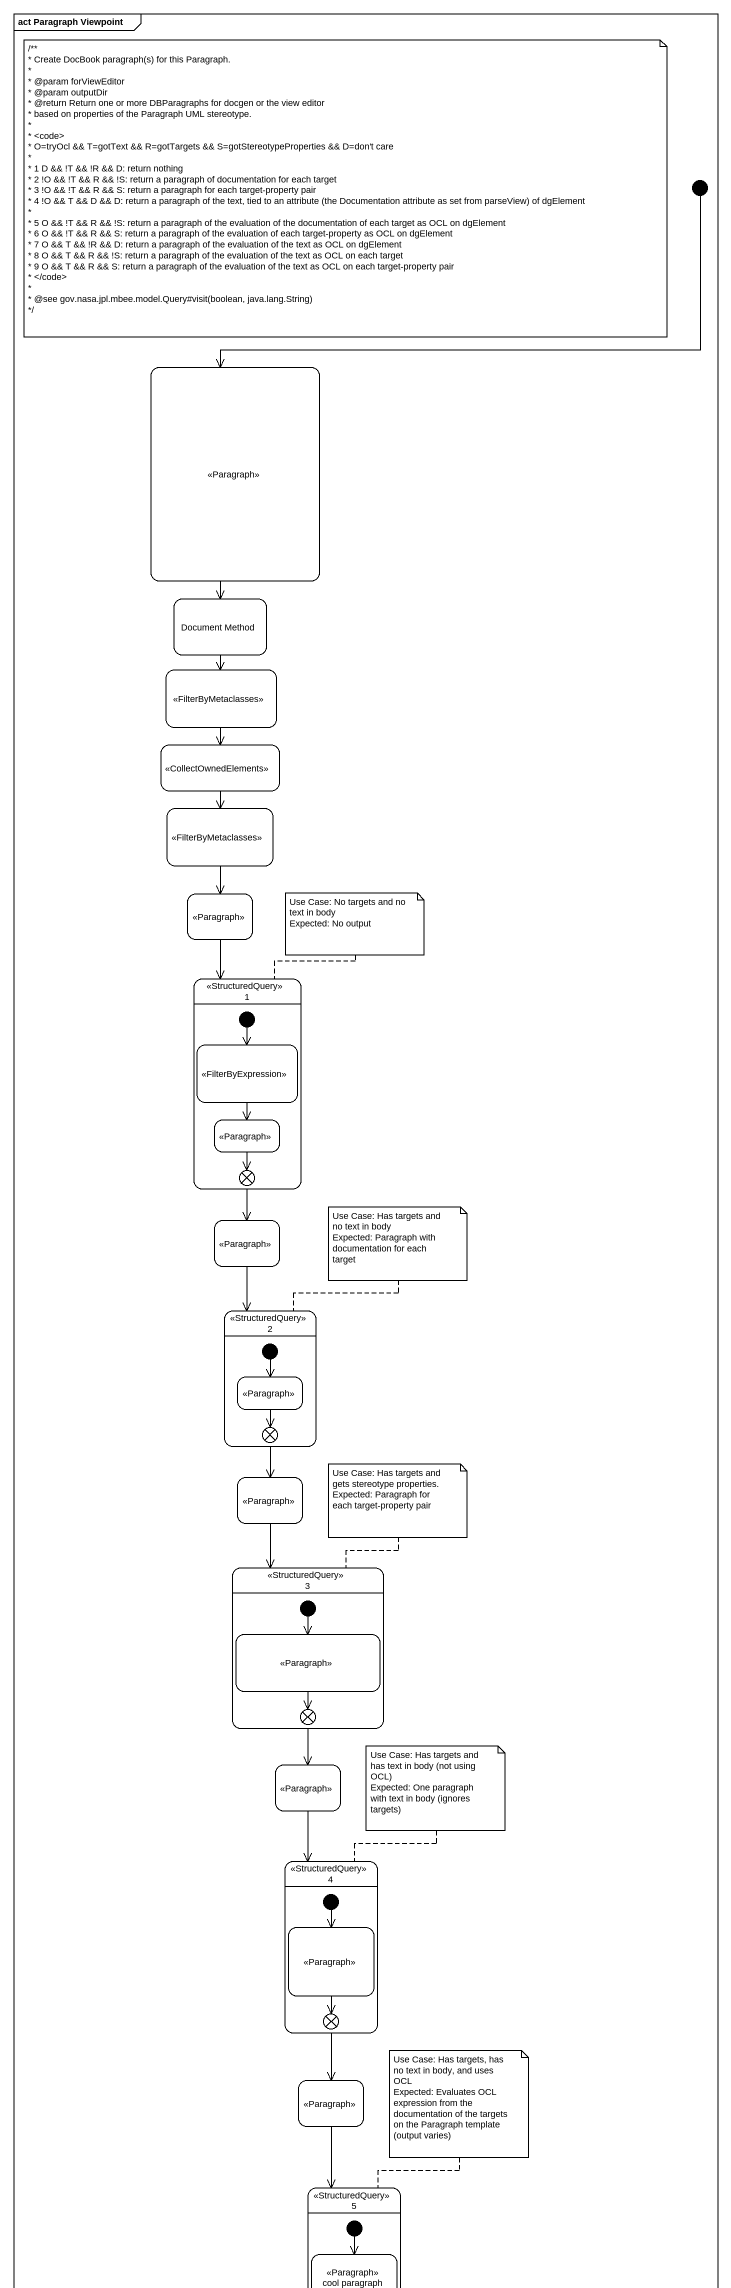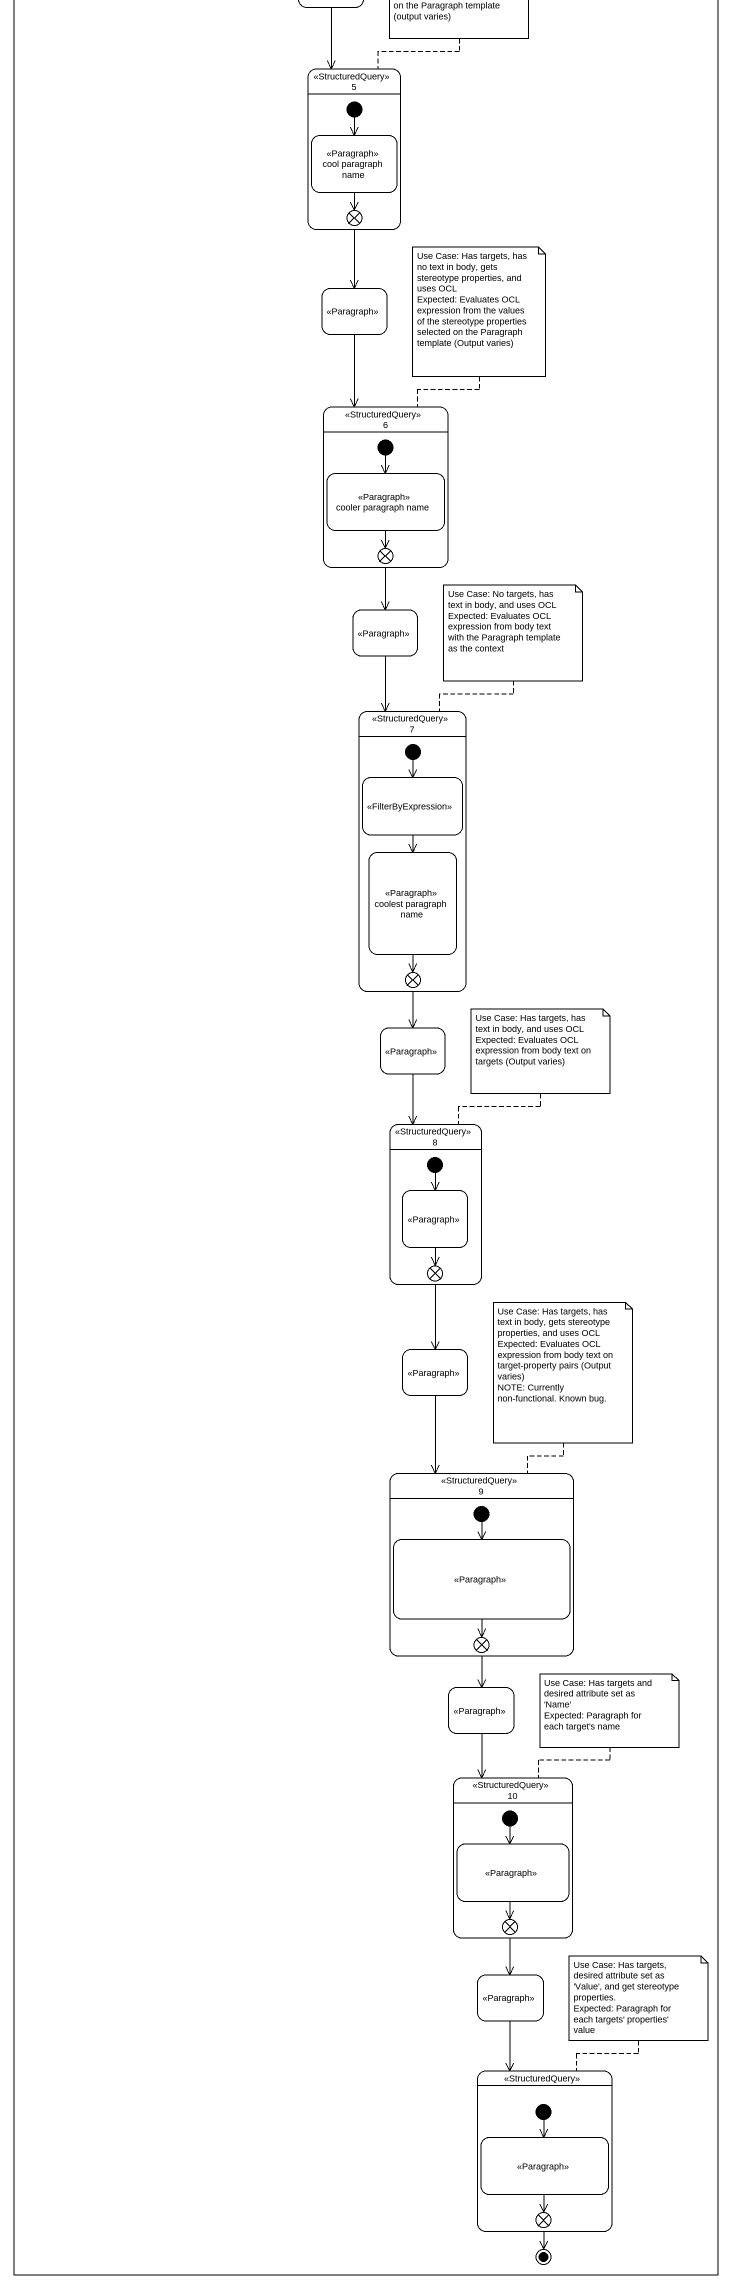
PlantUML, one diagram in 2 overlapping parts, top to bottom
@startuml
mainframe act Paragraph Viewpoint
hide empty description
state " " as state1 <<Paragraph>>
state "Document Method" as Document_Method
state " " as state2 <<FilterByMetaclasses>>
state " " as state3 <<CollectOwnedElements>>
state " " as state4 <<FilterByMetaclasses>>
state " " as state5 <<Paragraph>>
state "1" as s1 <<StructuredQuery>> {
  state " " as state6 <<FilterByExpression>>
  state " " as state7 <<Paragraph>>
  state flowfinal1 <<end>>
  [*] --> state6
}
state " " as state8 <<Paragraph>>
state "2" as s2 <<StructuredQuery>> {
  state " " as state9 <<Paragraph>>
  state flowfinal2 <<end>>
  [*] --> state9
}
state " " as state10 <<Paragraph>>
state "3" as s3 <<StructuredQuery>> {
  state " " as state11 <<Paragraph>>
  state flowfinal3 <<end>>
  [*] --> state11
}
state " " as state12 <<Paragraph>>
state "4" as s4 <<StructuredQuery>> {
  state " " as state13 <<Paragraph>>
  state flowfinal4 <<end>>
  [*] --> state13
}
state " " as state14 <<Paragraph>>
state "5" as s5 <<StructuredQuery>> {
  state "cool paragraph name" as cool_paragraph_name <<Paragraph>>
  state flowfinal5 <<end>>
  [*] --> cool_paragraph_name
}
state " " as state15 <<Paragraph>>
state "6" as s6 <<StructuredQuery>> {
  state "cooler paragraph name" as cooler_paragraph_name <<Paragraph>>
  state flowfinal6 <<end>>
  [*] --> cooler_paragraph_name
}
state " " as state16 <<Paragraph>>
state "7" as s7 <<StructuredQuery>> {
  state " " as state17 <<FilterByExpression>>
  state "coolest paragraph name" as coolest_paragraph_name <<Paragraph>>
  state flowfinal7 <<end>>
  [*] --> state17
}
state " " as state18 <<Paragraph>>
state "8" as s8 <<StructuredQuery>> {
  state " " as state19 <<Paragraph>>
  state flowfinal8 <<end>>
  [*] --> state19
}
state " " as state20 <<Paragraph>>
state "9" as s9 <<StructuredQuery>> {
  state " " as state21 <<Paragraph>>
  state flowfinal9 <<end>>
  [*] --> state21
}
state " " as state22 <<Paragraph>>
state "10" as s10 <<StructuredQuery>> {
  state " " as state23 <<Paragraph>>
  state flowfinal10 <<end>>
  [*] --> state23
}
state " " as state24 <<Paragraph>>
state " " as state25 <<StructuredQuery>> {
  state " " as state26 <<Paragraph>>
  state flowfinal11 <<end>>
  [*] --> state26
}
[*] --> state1
state1 --> Document_Method
Document_Method --> state2
state2 --> state3
state3 --> state4
state4 --> state5
state5 --> s1
s1 --> state8
state6 --> state7
state7 --> flowfinal1
state8 --> s2
s2 --> state10
state9 --> flowfinal2
state10 --> s3
s3 --> state12
state11 --> flowfinal3
state12 --> s4
s4 --> state14
state13 --> flowfinal4
state14 --> s5
s5 --> state15
cool_paragraph_name --> flowfinal5
state15 --> s6
s6 --> state16
cooler_paragraph_name --> flowfinal6
state16 --> s7
s7 --> state18
state17 --> coolest_paragraph_name
coolest_paragraph_name --> flowfinal7
state18 --> s8
s8 --> state20
state19 --> flowfinal8
state20 --> s9
s9 --> state22
state21 --> flowfinal9
state22 --> s10
s10 --> state24
state23 --> flowfinal10
state24 --> state25
state26 --> flowfinal11
state25 --> [*]
note as N1
  /**
  * Create DocBook paragraph(s) for this Paragraph.
  *
  * @param forViewEditor
  * @param outputDir
  * @return Return one or more DBParagraphs for docgen or the view editor
  * based on properties of the Paragraph UML stereotype.
  *
  * ~<code>
  * O=tryOcl && T=gotText && R=gotTargets && S=gotStereotypeProperties && D=don't care
  *
  * 1 D && !T && !R && D: return nothing
  * 2 !O && !T && R && !S: return a paragraph of documentation for each target
  * 3 !O && !T && R && S: return a paragraph for each target-property pair
  * 4 !O && T && D && D: return a paragraph of the text, tied to an attribute (the Documentation attribute as set from parseView) of dgElement
  *
  * 5 O && !T && R && !S: return a paragraph of the evaluation of the documentation of each target as OCL on dgElement
  * 6 O && !T && R && S: return a paragraph of the evaluation of each target-property as OCL on dgElement
  * 7 O && T && !R && D: return a paragraph of the evaluation of the text as OCL on dgElement
  * 8 O && T && R && !S: return a paragraph of the evaluation of the text as OCL on each target
  * 9 O && T && R && S: return a paragraph of the evaluation of the text as OCL on each target-property pair
  * ~</code>
  *
  * @see gov.nasa.jpl.mbee.model.Query#visit(boolean, java.lang.String)
  */
end note
note top of s1
  Use Case: No targets and no text in body
  Expected: No output
end note
note top of s2
  Use Case: Has targets and no text in body
  Expected: Paragraph with documentation for each target
end note
note top of s3
  Use Case: Has targets and gets stereotype properties.
  Expected: Paragraph for each target-property pair
end note
note top of s4
  Use Case: Has targets and has text in body (not using OCL)
  Expected: One paragraph with text in body (ignores targets)
end note
note top of s5
  Use Case: Has targets, has no text in body, and uses OCL
  Expected: Evaluates OCL expression from the documentation of the targets on the Paragraph template (output varies)
end note
note top of s6
  Use Case: Has targets, has no text in body, gets stereotype properties, and uses OCL
  Expected: Evaluates OCL expression from the values of the stereotype properties selected on the Paragraph template (Output varies)
end note
note top of s7
  Use Case: No targets, has text in body, and uses OCL
  Expected: Evaluates OCL expression from body text with the Paragraph template as the context
end note
note top of s8
  Use Case: Has targets, has text in body, and uses OCL
  Expected: Evaluates OCL expression from body text on targets (Output varies)
end note
note top of s9
  Use Case: Has targets, has text in body, gets stereotype properties, and uses OCL
  Expected: Evaluates OCL expression from body text on target-property pairs (Output varies)
  NOTE: Currently non-functional. Known bug.
end note
note top of s10
  Use Case: Has targets and desired attribute set as 'Name'
  Expected: Paragraph for each target's name
end note
note top of state25
  Use Case: Has targets, desired attribute set as 'Value', and get stereotype properties.
  Expected: Paragraph for each targets' properties' value
end note
@enduml
